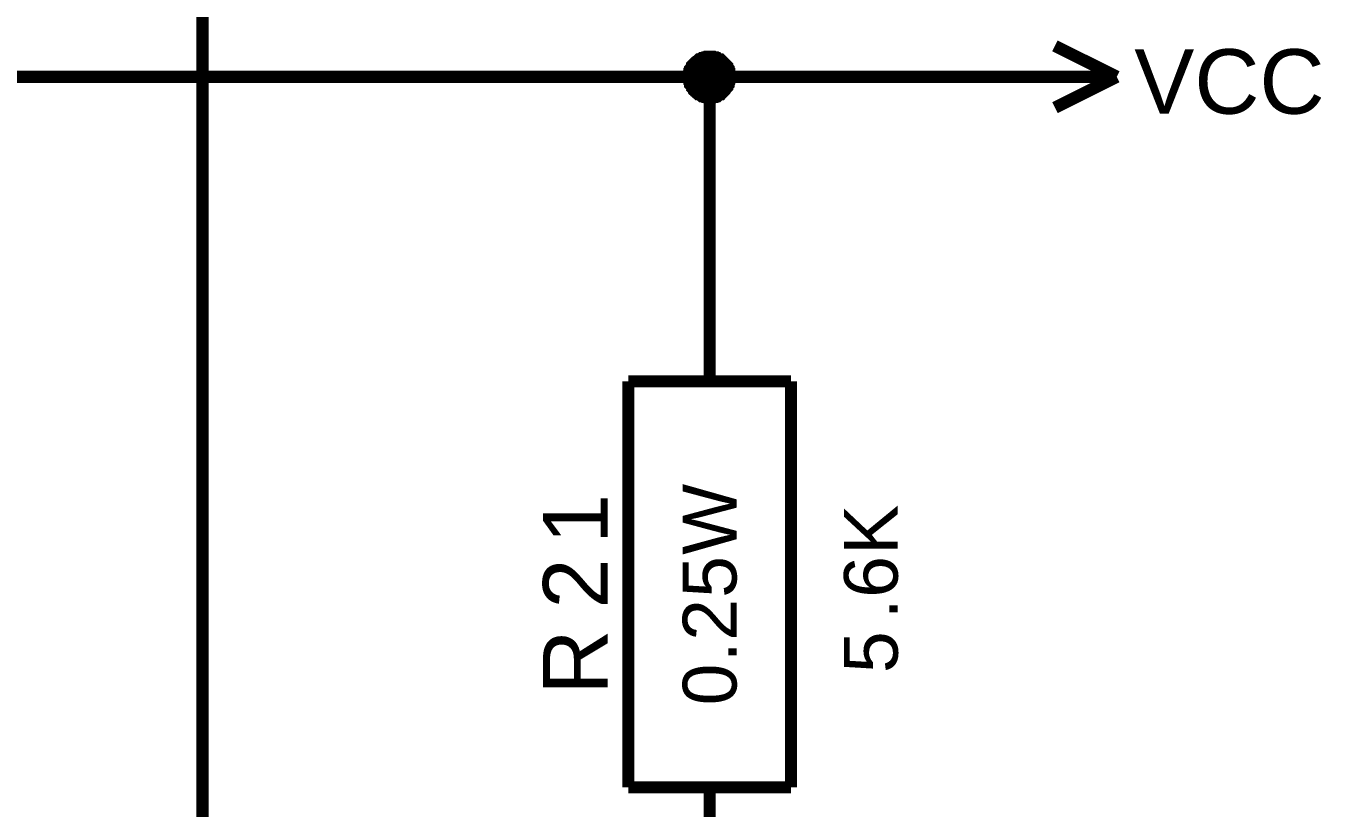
# Model space of a CAD drawing. Header units: millimetres. Extents: x -2024 to 917, y -725 to 13.
# Drawn here: x -1995.72 to -1963.82, y -664.68 to -645.41 of the extents above; entities that cross this region are included whole.
import ezdxf

# ---------------------------------------------------------------- set-up
doc = ezdxf.new("R2010")
doc.units = ezdxf.units.MM
doc.styles.get("Standard").update_dxf_attribs({"font": 'arial.ttf'})

msp = doc.modelspace()

# ---------------------------------------------------------------- linework, layer by layer
at = {"color": 7}
for points, const_width in [([(-1991.375, -629.177), (-1991.375, -671.667)], 0.3), ([(-1968.849, -646.663), (-1970.372, -645.902)], 0.3), ([(-1979.393, -646.663), (-1979.393, -646.63), (-1979.393, -646.614), (-1979.393, -646.581), (-1979.376, -646.564), (-1979.376, -646.531), (-1979.376, -646.514), (-1979.359, -646.498), (-1979.359, -646.465), (-1979.343, -646.448), (-1979.326, -646.432), (-1979.31, -646.399), (-1979.31, -646.382), (-1979.293, -646.365), (-1979.277, -646.349), (-1979.26, -646.332), (-1979.244, -646.316), (-1979.227, -646.299), (-1979.21, -646.283), (-1979.177, -646.266), (-1979.161, -646.25), (-1979.144, -646.233), (-1979.128, -646.233), (-1979.095, -646.216), (-1979.078, -646.2), (-1979.061, -646.2), (-1979.028, -646.183), (-1979.012, -646.183), (-1978.979, -646.183), (-1978.962, -646.167), (-1978.929, -646.167), (-1978.913, -646.167), (-1978.879, -646.167)], 0.3), ([(-1979.393, -646.663), (-1979.393, -646.63), (-1979.393, -646.614), (-1979.393, -646.581), (-1979.376, -646.564), (-1979.376, -646.531), (-1979.376, -646.514), (-1979.359, -646.498), (-1979.359, -646.465), (-1979.343, -646.448), (-1979.326, -646.432), (-1979.31, -646.399), (-1979.31, -646.382), (-1979.293, -646.365), (-1979.277, -646.349), (-1979.26, -646.332), (-1979.244, -646.316), (-1979.227, -646.299), (-1979.21, -646.283), (-1979.177, -646.266), (-1979.161, -646.25), (-1979.144, -646.233), (-1979.128, -646.233), (-1979.095, -646.216), (-1979.078, -646.2), (-1979.061, -646.2), (-1979.028, -646.183), (-1979.012, -646.183), (-1978.979, -646.183), (-1978.962, -646.167), (-1978.929, -646.167), (-1978.913, -646.167), (-1978.879, -646.167)], 0.3), ([(-1979.393, -646.663), (-1979.393, -646.63), (-1979.393, -646.614), (-1979.393, -646.581), (-1979.376, -646.564), (-1979.376, -646.531), (-1979.376, -646.514), (-1979.359, -646.498), (-1979.359, -646.465), (-1979.343, -646.448), (-1979.326, -646.432), (-1979.31, -646.399), (-1979.31, -646.382), (-1979.293, -646.365), (-1979.277, -646.349), (-1979.26, -646.332), (-1979.244, -646.316), (-1979.227, -646.299), (-1979.21, -646.283), (-1979.177, -646.266), (-1979.161, -646.25), (-1979.144, -646.233), (-1979.128, -646.233), (-1979.095, -646.216), (-1979.078, -646.2), (-1979.061, -646.2), (-1979.028, -646.183), (-1979.012, -646.183), (-1978.979, -646.183), (-1978.962, -646.167), (-1978.929, -646.167), (-1978.913, -646.167), (-1978.879, -646.167)], 0.3), ([(-1979.393, -646.663), (-1979.393, -646.63), (-1979.393, -646.614), (-1979.393, -646.581), (-1979.376, -646.564), (-1979.376, -646.531), (-1979.376, -646.514), (-1979.359, -646.498), (-1979.359, -646.465), (-1979.343, -646.448), (-1979.326, -646.432), (-1979.31, -646.399), (-1979.31, -646.382), (-1979.293, -646.365), (-1979.277, -646.349), (-1979.26, -646.332), (-1979.244, -646.316), (-1979.227, -646.299), (-1979.21, -646.283), (-1979.177, -646.266), (-1979.161, -646.25), (-1979.144, -646.233), (-1979.128, -646.233), (-1979.095, -646.216), (-1979.078, -646.2), (-1979.061, -646.2), (-1979.028, -646.183), (-1979.012, -646.183), (-1978.979, -646.183), (-1978.962, -646.167), (-1978.929, -646.167), (-1978.913, -646.167), (-1978.879, -646.167)], 0.3), ([(-1979.393, -646.663), (-1979.393, -646.63), (-1979.393, -646.614), (-1979.393, -646.581), (-1979.376, -646.564), (-1979.376, -646.531), (-1979.376, -646.514), (-1979.359, -646.498), (-1979.359, -646.465), (-1979.343, -646.448), (-1979.326, -646.432), (-1979.31, -646.399), (-1979.31, -646.382), (-1979.293, -646.365), (-1979.277, -646.349), (-1979.26, -646.332), (-1979.244, -646.316), (-1979.227, -646.299), (-1979.21, -646.283), (-1979.177, -646.266), (-1979.161, -646.25), (-1979.144, -646.233), (-1979.128, -646.233), (-1979.095, -646.216), (-1979.078, -646.2), (-1979.061, -646.2), (-1979.028, -646.183), (-1979.012, -646.183), (-1978.979, -646.183), (-1978.962, -646.167), (-1978.929, -646.167), (-1978.913, -646.167), (-1978.879, -646.167)], 0.0991), ([(-1979.393, -646.663), (-1979.393, -646.63), (-1979.393, -646.614), (-1979.393, -646.581), (-1979.376, -646.564), (-1979.376, -646.531), (-1979.376, -646.514), (-1979.359, -646.498), (-1979.359, -646.465), (-1979.343, -646.448), (-1979.326, -646.432), (-1979.31, -646.399), (-1979.31, -646.382), (-1979.293, -646.365), (-1979.277, -646.349), (-1979.26, -646.332), (-1979.244, -646.316), (-1979.227, -646.299), (-1979.21, -646.283), (-1979.177, -646.266), (-1979.161, -646.25), (-1979.144, -646.233), (-1979.128, -646.233), (-1979.095, -646.216), (-1979.078, -646.2), (-1979.061, -646.2), (-1979.028, -646.183), (-1979.012, -646.183), (-1978.979, -646.183), (-1978.962, -646.167), (-1978.929, -646.167), (-1978.913, -646.167), (-1978.879, -646.167)], 0.0991), ([(-1979.393, -646.663), (-1979.393, -646.63), (-1979.393, -646.614), (-1979.393, -646.581), (-1979.376, -646.564), (-1979.376, -646.531), (-1979.376, -646.514), (-1979.359, -646.498), (-1979.359, -646.465), (-1979.343, -646.448), (-1979.326, -646.432), (-1979.31, -646.399), (-1979.31, -646.382), (-1979.293, -646.365), (-1979.277, -646.349), (-1979.26, -646.332), (-1979.244, -646.316), (-1979.227, -646.299), (-1979.21, -646.283), (-1979.177, -646.266), (-1979.161, -646.25), (-1979.144, -646.233), (-1979.128, -646.233), (-1979.095, -646.216), (-1979.078, -646.2), (-1979.061, -646.2), (-1979.028, -646.183), (-1979.012, -646.183), (-1978.979, -646.183), (-1978.962, -646.167), (-1978.929, -646.167), (-1978.913, -646.167), (-1978.879, -646.167)], 0.0991), ([(-1979.393, -646.663), (-1979.393, -646.63), (-1979.393, -646.614), (-1979.393, -646.581), (-1979.376, -646.564), (-1979.376, -646.531), (-1979.376, -646.514), (-1979.359, -646.498), (-1979.359, -646.465), (-1979.343, -646.448), (-1979.326, -646.432), (-1979.31, -646.399), (-1979.31, -646.382), (-1979.293, -646.365), (-1979.277, -646.349), (-1979.26, -646.332), (-1979.244, -646.316), (-1979.227, -646.299), (-1979.21, -646.283), (-1979.177, -646.266), (-1979.161, -646.25), (-1979.144, -646.233), (-1979.128, -646.233), (-1979.095, -646.216), (-1979.078, -646.2), (-1979.061, -646.2), (-1979.028, -646.183), (-1979.012, -646.183), (-1978.979, -646.183), (-1978.962, -646.167), (-1978.929, -646.167), (-1978.913, -646.167), (-1978.879, -646.167)], 0.0991), ([(-1978.879, -646.167), (-1978.879, -646.167)], 0.3), ([(-1978.879, -646.167), (-1978.846, -646.167), (-1978.83, -646.167), (-1978.797, -646.167), (-1978.78, -646.183), (-1978.747, -646.183), (-1978.73, -646.183), (-1978.714, -646.2), (-1978.681, -646.2), (-1978.664, -646.216), (-1978.648, -646.233), (-1978.615, -646.233), (-1978.598, -646.25), (-1978.582, -646.266), (-1978.565, -646.283), (-1978.548, -646.299), (-1978.532, -646.316), (-1978.515, -646.332), (-1978.499, -646.349), (-1978.482, -646.365), (-1978.466, -646.382), (-1978.449, -646.399), (-1978.449, -646.432), (-1978.433, -646.448), (-1978.416, -646.465), (-1978.416, -646.498), (-1978.399, -646.514), (-1978.399, -646.531), (-1978.399, -646.564), (-1978.383, -646.581), (-1978.383, -646.614), (-1978.383, -646.63), (-1978.383, -646.663)], 0.3), ([(-1978.879, -646.167), (-1978.879, -646.167)], 0.3), ([(-1978.879, -646.167), (-1978.846, -646.167), (-1978.83, -646.167), (-1978.797, -646.167), (-1978.78, -646.183), (-1978.747, -646.183), (-1978.73, -646.183), (-1978.714, -646.2), (-1978.681, -646.2), (-1978.664, -646.216), (-1978.648, -646.233), (-1978.615, -646.233), (-1978.598, -646.25), (-1978.582, -646.266), (-1978.565, -646.283), (-1978.548, -646.299), (-1978.532, -646.316), (-1978.515, -646.332), (-1978.499, -646.349), (-1978.482, -646.365), (-1978.466, -646.382), (-1978.449, -646.399), (-1978.449, -646.432), (-1978.433, -646.448), (-1978.416, -646.465), (-1978.416, -646.498), (-1978.399, -646.514), (-1978.399, -646.531), (-1978.399, -646.564), (-1978.383, -646.581), (-1978.383, -646.614), (-1978.383, -646.63), (-1978.383, -646.663)], 0.3), ([(-1978.879, -646.167), (-1978.879, -646.167)], 0.3), ([(-1978.879, -646.167), (-1978.846, -646.167), (-1978.83, -646.167), (-1978.797, -646.167), (-1978.78, -646.183), (-1978.747, -646.183), (-1978.73, -646.183), (-1978.714, -646.2), (-1978.681, -646.2), (-1978.664, -646.216), (-1978.648, -646.233), (-1978.615, -646.233), (-1978.598, -646.25), (-1978.582, -646.266), (-1978.565, -646.283), (-1978.548, -646.299), (-1978.532, -646.316), (-1978.515, -646.332), (-1978.499, -646.349), (-1978.482, -646.365), (-1978.466, -646.382), (-1978.449, -646.399), (-1978.449, -646.432), (-1978.433, -646.448), (-1978.416, -646.465), (-1978.416, -646.498), (-1978.399, -646.514), (-1978.399, -646.531), (-1978.399, -646.564), (-1978.383, -646.581), (-1978.383, -646.614), (-1978.383, -646.63), (-1978.383, -646.663)], 0.3), ([(-1978.879, -646.167), (-1978.879, -646.167)], 0.3), ([(-1978.879, -646.167), (-1978.846, -646.167), (-1978.83, -646.167), (-1978.797, -646.167), (-1978.78, -646.183), (-1978.747, -646.183), (-1978.73, -646.183), (-1978.714, -646.2), (-1978.681, -646.2), (-1978.664, -646.216), (-1978.648, -646.233), (-1978.615, -646.233), (-1978.598, -646.25), (-1978.582, -646.266), (-1978.565, -646.283), (-1978.548, -646.299), (-1978.532, -646.316), (-1978.515, -646.332), (-1978.499, -646.349), (-1978.482, -646.365), (-1978.466, -646.382), (-1978.449, -646.399), (-1978.449, -646.432), (-1978.433, -646.448), (-1978.416, -646.465), (-1978.416, -646.498), (-1978.399, -646.514), (-1978.399, -646.531), (-1978.399, -646.564), (-1978.383, -646.581), (-1978.383, -646.614), (-1978.383, -646.63), (-1978.383, -646.663)], 0.3), ([(-1978.879, -646.167), (-1978.879, -646.167)], 0.0991), ([(-1978.879, -646.167), (-1978.846, -646.167), (-1978.83, -646.167), (-1978.797, -646.167), (-1978.78, -646.183), (-1978.747, -646.183), (-1978.73, -646.183), (-1978.714, -646.2), (-1978.681, -646.2), (-1978.664, -646.216), (-1978.648, -646.233), (-1978.615, -646.233), (-1978.598, -646.25), (-1978.582, -646.266), (-1978.565, -646.283), (-1978.548, -646.299), (-1978.532, -646.316), (-1978.515, -646.332), (-1978.499, -646.349), (-1978.482, -646.365), (-1978.466, -646.382), (-1978.449, -646.399), (-1978.449, -646.432), (-1978.433, -646.448), (-1978.416, -646.465), (-1978.416, -646.498), (-1978.399, -646.514), (-1978.399, -646.531), (-1978.399, -646.564), (-1978.383, -646.581), (-1978.383, -646.614), (-1978.383, -646.63), (-1978.383, -646.663)], 0.0991), ([(-1978.879, -646.167), (-1978.879, -646.167)], 0.0991), ([(-1978.879, -646.167), (-1978.846, -646.167), (-1978.83, -646.167), (-1978.797, -646.167), (-1978.78, -646.183), (-1978.747, -646.183), (-1978.73, -646.183), (-1978.714, -646.2), (-1978.681, -646.2), (-1978.664, -646.216), (-1978.648, -646.233), (-1978.615, -646.233), (-1978.598, -646.25), (-1978.582, -646.266), (-1978.565, -646.283), (-1978.548, -646.299), (-1978.532, -646.316), (-1978.515, -646.332), (-1978.499, -646.349), (-1978.482, -646.365), (-1978.466, -646.382), (-1978.449, -646.399), (-1978.449, -646.432), (-1978.433, -646.448), (-1978.416, -646.465), (-1978.416, -646.498), (-1978.399, -646.514), (-1978.399, -646.531), (-1978.399, -646.564), (-1978.383, -646.581), (-1978.383, -646.614), (-1978.383, -646.63), (-1978.383, -646.663)], 0.0991), ([(-1978.879, -646.167), (-1978.879, -646.167)], 0.0991), ([(-1978.879, -646.167), (-1978.846, -646.167), (-1978.83, -646.167), (-1978.797, -646.167), (-1978.78, -646.183), (-1978.747, -646.183), (-1978.73, -646.183), (-1978.714, -646.2), (-1978.681, -646.2), (-1978.664, -646.216), (-1978.648, -646.233), (-1978.615, -646.233), (-1978.598, -646.25), (-1978.582, -646.266), (-1978.565, -646.283), (-1978.548, -646.299), (-1978.532, -646.316), (-1978.515, -646.332), (-1978.499, -646.349), (-1978.482, -646.365), (-1978.466, -646.382), (-1978.449, -646.399), (-1978.449, -646.432), (-1978.433, -646.448), (-1978.416, -646.465), (-1978.416, -646.498), (-1978.399, -646.514), (-1978.399, -646.531), (-1978.399, -646.564), (-1978.383, -646.581), (-1978.383, -646.614), (-1978.383, -646.63), (-1978.383, -646.663)], 0.0991), ([(-1978.879, -646.167), (-1978.879, -646.167)], 0.0991), ([(-1978.879, -646.167), (-1978.846, -646.167), (-1978.83, -646.167), (-1978.797, -646.167), (-1978.78, -646.183), (-1978.747, -646.183), (-1978.73, -646.183), (-1978.714, -646.2), (-1978.681, -646.2), (-1978.664, -646.216), (-1978.648, -646.233), (-1978.615, -646.233), (-1978.598, -646.25), (-1978.582, -646.266), (-1978.565, -646.283), (-1978.548, -646.299), (-1978.532, -646.316), (-1978.515, -646.332), (-1978.499, -646.349), (-1978.482, -646.365), (-1978.466, -646.382), (-1978.449, -646.399), (-1978.449, -646.432), (-1978.433, -646.448), (-1978.416, -646.465), (-1978.416, -646.498), (-1978.399, -646.514), (-1978.399, -646.531), (-1978.399, -646.564), (-1978.383, -646.581), (-1978.383, -646.614), (-1978.383, -646.63), (-1978.383, -646.663)], 0.0991), ([(-1978.879, -646.663), (-1996.374, -646.663)], 0.3), ([(-1978.879, -647.177), (-1978.913, -647.177), (-1978.929, -647.177), (-1978.962, -647.177), (-1978.979, -647.16), (-1979.012, -647.16), (-1979.028, -647.16), (-1979.061, -647.144), (-1979.078, -647.144), (-1979.095, -647.127), (-1979.128, -647.111), (-1979.144, -647.094), (-1979.161, -647.094), (-1979.177, -647.077), (-1979.21, -647.061), (-1979.227, -647.044), (-1979.244, -647.028), (-1979.26, -647.011), (-1979.277, -646.995), (-1979.293, -646.962), (-1979.31, -646.945), (-1979.31, -646.928), (-1979.326, -646.912), (-1979.343, -646.879), (-1979.359, -646.862), (-1979.359, -646.846), (-1979.376, -646.813), (-1979.376, -646.796), (-1979.376, -646.763), (-1979.393, -646.746), (-1979.393, -646.713), (-1979.393, -646.697), (-1979.393, -646.663)], 0.3), ([(-1979.393, -646.663), (-1979.393, -646.663)], 0.3), ([(-1978.879, -647.177), (-1978.913, -647.177), (-1978.929, -647.177), (-1978.962, -647.177), (-1978.979, -647.16), (-1979.012, -647.16), (-1979.028, -647.16), (-1979.061, -647.144), (-1979.078, -647.144), (-1979.095, -647.127), (-1979.128, -647.111), (-1979.144, -647.094), (-1979.161, -647.094), (-1979.177, -647.077), (-1979.21, -647.061), (-1979.227, -647.044), (-1979.244, -647.028), (-1979.26, -647.011), (-1979.277, -646.995), (-1979.293, -646.962), (-1979.31, -646.945), (-1979.31, -646.928), (-1979.326, -646.912), (-1979.343, -646.879), (-1979.359, -646.862), (-1979.359, -646.846), (-1979.376, -646.813), (-1979.376, -646.796), (-1979.376, -646.763), (-1979.393, -646.746), (-1979.393, -646.713), (-1979.393, -646.697), (-1979.393, -646.663)], 0.3), ([(-1979.393, -646.663), (-1979.393, -646.663)], 0.3), ([(-1978.879, -647.177), (-1978.913, -647.177), (-1978.929, -647.177), (-1978.962, -647.177), (-1978.979, -647.16), (-1979.012, -647.16), (-1979.028, -647.16), (-1979.061, -647.144), (-1979.078, -647.144), (-1979.095, -647.127), (-1979.128, -647.111), (-1979.144, -647.094), (-1979.161, -647.094), (-1979.177, -647.077), (-1979.21, -647.061), (-1979.227, -647.044), (-1979.244, -647.028), (-1979.26, -647.011), (-1979.277, -646.995), (-1979.293, -646.962), (-1979.31, -646.945), (-1979.31, -646.928), (-1979.326, -646.912), (-1979.343, -646.879), (-1979.359, -646.862), (-1979.359, -646.846), (-1979.376, -646.813), (-1979.376, -646.796), (-1979.376, -646.763), (-1979.393, -646.746), (-1979.393, -646.713), (-1979.393, -646.697), (-1979.393, -646.663)], 0.3), ([(-1979.393, -646.663), (-1979.393, -646.663)], 0.3), ([(-1978.879, -647.177), (-1978.913, -647.177), (-1978.929, -647.177), (-1978.962, -647.177), (-1978.979, -647.16), (-1979.012, -647.16), (-1979.028, -647.16), (-1979.061, -647.144), (-1979.078, -647.144), (-1979.095, -647.127), (-1979.128, -647.111), (-1979.144, -647.094), (-1979.161, -647.094), (-1979.177, -647.077), (-1979.21, -647.061), (-1979.227, -647.044), (-1979.244, -647.028), (-1979.26, -647.011), (-1979.277, -646.995), (-1979.293, -646.962), (-1979.31, -646.945), (-1979.31, -646.928), (-1979.326, -646.912), (-1979.343, -646.879), (-1979.359, -646.862), (-1979.359, -646.846), (-1979.376, -646.813), (-1979.376, -646.796), (-1979.376, -646.763), (-1979.393, -646.746), (-1979.393, -646.713), (-1979.393, -646.697), (-1979.393, -646.663)], 0.3), ([(-1979.393, -646.663), (-1979.393, -646.663)], 0.3), ([(-1978.879, -647.177), (-1978.913, -647.177), (-1978.929, -647.177), (-1978.962, -647.177), (-1978.979, -647.16), (-1979.012, -647.16), (-1979.028, -647.16), (-1979.061, -647.144), (-1979.078, -647.144), (-1979.095, -647.127), (-1979.128, -647.111), (-1979.144, -647.094), (-1979.161, -647.094), (-1979.177, -647.077), (-1979.21, -647.061), (-1979.227, -647.044), (-1979.244, -647.028), (-1979.26, -647.011), (-1979.277, -646.995), (-1979.293, -646.962), (-1979.31, -646.945), (-1979.31, -646.928), (-1979.326, -646.912), (-1979.343, -646.879), (-1979.359, -646.862), (-1979.359, -646.846), (-1979.376, -646.813), (-1979.376, -646.796), (-1979.376, -646.763), (-1979.393, -646.746), (-1979.393, -646.713), (-1979.393, -646.697), (-1979.393, -646.663)], 0.0991), ([(-1979.393, -646.663), (-1979.393, -646.663)], 0.0991), ([(-1978.879, -647.177), (-1978.913, -647.177), (-1978.929, -647.177), (-1978.962, -647.177), (-1978.979, -647.16), (-1979.012, -647.16), (-1979.028, -647.16), (-1979.061, -647.144), (-1979.078, -647.144), (-1979.095, -647.127), (-1979.128, -647.111), (-1979.144, -647.094), (-1979.161, -647.094), (-1979.177, -647.077), (-1979.21, -647.061), (-1979.227, -647.044), (-1979.244, -647.028), (-1979.26, -647.011), (-1979.277, -646.995), (-1979.293, -646.962), (-1979.31, -646.945), (-1979.31, -646.928), (-1979.326, -646.912), (-1979.343, -646.879), (-1979.359, -646.862), (-1979.359, -646.846), (-1979.376, -646.813), (-1979.376, -646.796), (-1979.376, -646.763), (-1979.393, -646.746), (-1979.393, -646.713), (-1979.393, -646.697), (-1979.393, -646.663)], 0.0991), ([(-1979.393, -646.663), (-1979.393, -646.663)], 0.0991), ([(-1978.879, -647.177), (-1978.913, -647.177), (-1978.929, -647.177), (-1978.962, -647.177), (-1978.979, -647.16), (-1979.012, -647.16), (-1979.028, -647.16), (-1979.061, -647.144), (-1979.078, -647.144), (-1979.095, -647.127), (-1979.128, -647.111), (-1979.144, -647.094), (-1979.161, -647.094), (-1979.177, -647.077), (-1979.21, -647.061), (-1979.227, -647.044), (-1979.244, -647.028), (-1979.26, -647.011), (-1979.277, -646.995), (-1979.293, -646.962), (-1979.31, -646.945), (-1979.31, -646.928), (-1979.326, -646.912), (-1979.343, -646.879), (-1979.359, -646.862), (-1979.359, -646.846), (-1979.376, -646.813), (-1979.376, -646.796), (-1979.376, -646.763), (-1979.393, -646.746), (-1979.393, -646.713), (-1979.393, -646.697), (-1979.393, -646.663)], 0.0991), ([(-1979.393, -646.663), (-1979.393, -646.663)], 0.0991), ([(-1978.879, -647.177), (-1978.913, -647.177), (-1978.929, -647.177), (-1978.962, -647.177), (-1978.979, -647.16), (-1979.012, -647.16), (-1979.028, -647.16), (-1979.061, -647.144), (-1979.078, -647.144), (-1979.095, -647.127), (-1979.128, -647.111), (-1979.144, -647.094), (-1979.161, -647.094), (-1979.177, -647.077), (-1979.21, -647.061), (-1979.227, -647.044), (-1979.244, -647.028), (-1979.26, -647.011), (-1979.277, -646.995), (-1979.293, -646.962), (-1979.31, -646.945), (-1979.31, -646.928), (-1979.326, -646.912), (-1979.343, -646.879), (-1979.359, -646.862), (-1979.359, -646.846), (-1979.376, -646.813), (-1979.376, -646.796), (-1979.376, -646.763), (-1979.393, -646.746), (-1979.393, -646.713), (-1979.393, -646.697), (-1979.393, -646.663)], 0.0991), ([(-1979.393, -646.663), (-1979.393, -646.663)], 0.0991), ([(-1978.879, -651.664), (-1978.879, -646.663), (-1971.382, -646.663)], 0.3), ([(-1978.383, -646.663), (-1978.383, -646.697), (-1978.383, -646.713), (-1978.383, -646.746), (-1978.399, -646.763), (-1978.399, -646.796), (-1978.399, -646.813), (-1978.416, -646.846), (-1978.416, -646.862), (-1978.433, -646.879), (-1978.449, -646.912), (-1978.449, -646.928), (-1978.466, -646.945), (-1978.482, -646.962), (-1978.499, -646.995), (-1978.515, -647.011), (-1978.532, -647.028), (-1978.548, -647.044), (-1978.565, -647.061), (-1978.582, -647.077), (-1978.598, -647.094), (-1978.615, -647.094), (-1978.648, -647.111), (-1978.664, -647.127), (-1978.681, -647.144), (-1978.714, -647.144), (-1978.73, -647.16), (-1978.747, -647.16), (-1978.78, -647.16), (-1978.797, -647.177), (-1978.83, -647.177), (-1978.846, -647.177), (-1978.879, -647.177)], 0.3), ([(-1978.383, -646.663), (-1978.383, -646.697), (-1978.383, -646.713), (-1978.383, -646.746), (-1978.399, -646.763), (-1978.399, -646.796), (-1978.399, -646.813), (-1978.416, -646.846), (-1978.416, -646.862), (-1978.433, -646.879), (-1978.449, -646.912), (-1978.449, -646.928), (-1978.466, -646.945), (-1978.482, -646.962), (-1978.499, -646.995), (-1978.515, -647.011), (-1978.532, -647.028), (-1978.548, -647.044), (-1978.565, -647.061), (-1978.582, -647.077), (-1978.598, -647.094), (-1978.615, -647.094), (-1978.648, -647.111), (-1978.664, -647.127), (-1978.681, -647.144), (-1978.714, -647.144), (-1978.73, -647.16), (-1978.747, -647.16), (-1978.78, -647.16), (-1978.797, -647.177), (-1978.83, -647.177), (-1978.846, -647.177), (-1978.879, -647.177)], 0.3), ([(-1978.383, -646.663), (-1978.383, -646.697), (-1978.383, -646.713), (-1978.383, -646.746), (-1978.399, -646.763), (-1978.399, -646.796), (-1978.399, -646.813), (-1978.416, -646.846), (-1978.416, -646.862), (-1978.433, -646.879), (-1978.449, -646.912), (-1978.449, -646.928), (-1978.466, -646.945), (-1978.482, -646.962), (-1978.499, -646.995), (-1978.515, -647.011), (-1978.532, -647.028), (-1978.548, -647.044), (-1978.565, -647.061), (-1978.582, -647.077), (-1978.598, -647.094), (-1978.615, -647.094), (-1978.648, -647.111), (-1978.664, -647.127), (-1978.681, -647.144), (-1978.714, -647.144), (-1978.73, -647.16), (-1978.747, -647.16), (-1978.78, -647.16), (-1978.797, -647.177), (-1978.83, -647.177), (-1978.846, -647.177), (-1978.879, -647.177)], 0.3), ([(-1978.383, -646.663), (-1978.383, -646.697), (-1978.383, -646.713), (-1978.383, -646.746), (-1978.399, -646.763), (-1978.399, -646.796), (-1978.399, -646.813), (-1978.416, -646.846), (-1978.416, -646.862), (-1978.433, -646.879), (-1978.449, -646.912), (-1978.449, -646.928), (-1978.466, -646.945), (-1978.482, -646.962), (-1978.499, -646.995), (-1978.515, -647.011), (-1978.532, -647.028), (-1978.548, -647.044), (-1978.565, -647.061), (-1978.582, -647.077), (-1978.598, -647.094), (-1978.615, -647.094), (-1978.648, -647.111), (-1978.664, -647.127), (-1978.681, -647.144), (-1978.714, -647.144), (-1978.73, -647.16), (-1978.747, -647.16), (-1978.78, -647.16), (-1978.797, -647.177), (-1978.83, -647.177), (-1978.846, -647.177), (-1978.879, -647.177)], 0.3), ([(-1978.383, -646.663), (-1978.383, -646.697), (-1978.383, -646.713), (-1978.383, -646.746), (-1978.399, -646.763), (-1978.399, -646.796), (-1978.399, -646.813), (-1978.416, -646.846), (-1978.416, -646.862), (-1978.433, -646.879), (-1978.449, -646.912), (-1978.449, -646.928), (-1978.466, -646.945), (-1978.482, -646.962), (-1978.499, -646.995), (-1978.515, -647.011), (-1978.532, -647.028), (-1978.548, -647.044), (-1978.565, -647.061), (-1978.582, -647.077), (-1978.598, -647.094), (-1978.615, -647.094), (-1978.648, -647.111), (-1978.664, -647.127), (-1978.681, -647.144), (-1978.714, -647.144), (-1978.73, -647.16), (-1978.747, -647.16), (-1978.78, -647.16), (-1978.797, -647.177), (-1978.83, -647.177), (-1978.846, -647.177), (-1978.879, -647.177)], 0.0991), ([(-1978.383, -646.663), (-1978.383, -646.697), (-1978.383, -646.713), (-1978.383, -646.746), (-1978.399, -646.763), (-1978.399, -646.796), (-1978.399, -646.813), (-1978.416, -646.846), (-1978.416, -646.862), (-1978.433, -646.879), (-1978.449, -646.912), (-1978.449, -646.928), (-1978.466, -646.945), (-1978.482, -646.962), (-1978.499, -646.995), (-1978.515, -647.011), (-1978.532, -647.028), (-1978.548, -647.044), (-1978.565, -647.061), (-1978.582, -647.077), (-1978.598, -647.094), (-1978.615, -647.094), (-1978.648, -647.111), (-1978.664, -647.127), (-1978.681, -647.144), (-1978.714, -647.144), (-1978.73, -647.16), (-1978.747, -647.16), (-1978.78, -647.16), (-1978.797, -647.177), (-1978.83, -647.177), (-1978.846, -647.177), (-1978.879, -647.177)], 0.0991), ([(-1978.383, -646.663), (-1978.383, -646.697), (-1978.383, -646.713), (-1978.383, -646.746), (-1978.399, -646.763), (-1978.399, -646.796), (-1978.399, -646.813), (-1978.416, -646.846), (-1978.416, -646.862), (-1978.433, -646.879), (-1978.449, -646.912), (-1978.449, -646.928), (-1978.466, -646.945), (-1978.482, -646.962), (-1978.499, -646.995), (-1978.515, -647.011), (-1978.532, -647.028), (-1978.548, -647.044), (-1978.565, -647.061), (-1978.582, -647.077), (-1978.598, -647.094), (-1978.615, -647.094), (-1978.648, -647.111), (-1978.664, -647.127), (-1978.681, -647.144), (-1978.714, -647.144), (-1978.73, -647.16), (-1978.747, -647.16), (-1978.78, -647.16), (-1978.797, -647.177), (-1978.83, -647.177), (-1978.846, -647.177), (-1978.879, -647.177)], 0.0991), ([(-1978.383, -646.663), (-1978.383, -646.697), (-1978.383, -646.713), (-1978.383, -646.746), (-1978.399, -646.763), (-1978.399, -646.796), (-1978.399, -646.813), (-1978.416, -646.846), (-1978.416, -646.862), (-1978.433, -646.879), (-1978.449, -646.912), (-1978.449, -646.928), (-1978.466, -646.945), (-1978.482, -646.962), (-1978.499, -646.995), (-1978.515, -647.011), (-1978.532, -647.028), (-1978.548, -647.044), (-1978.565, -647.061), (-1978.582, -647.077), (-1978.598, -647.094), (-1978.615, -647.094), (-1978.648, -647.111), (-1978.664, -647.127), (-1978.681, -647.144), (-1978.714, -647.144), (-1978.73, -647.16), (-1978.747, -647.16), (-1978.78, -647.16), (-1978.797, -647.177), (-1978.83, -647.177), (-1978.846, -647.177), (-1978.879, -647.177)], 0.0991), ([(-1978.383, -646.663), (-1978.383, -646.663), (-1978.383, -646.663), (-1978.383, -646.663), (-1978.383, -646.663), (-1978.383, -646.663), (-1978.383, -646.663), (-1978.383, -646.663), (-1978.383, -646.663), (-1978.383, -646.663), (-1978.383, -646.663), (-1978.383, -646.663), (-1978.383, -646.663), (-1978.383, -646.663), (-1978.383, -646.663), (-1978.383, -646.663), (-1978.383, -646.663), (-1978.383, -646.663), (-1978.383, -646.663), (-1978.383, -646.663), (-1978.383, -646.663), (-1978.383, -646.663), (-1978.383, -646.663), (-1978.383, -646.663), (-1978.383, -646.663), (-1978.383, -646.663), (-1978.383, -646.663), (-1978.383, -646.663), (-1978.383, -646.663), (-1978.383, -646.663), (-1978.383, -646.663), (-1978.383, -646.663), (-1978.383, -646.663)], 0.3), ([(-1978.383, -646.663), (-1978.383, -646.663)], 0.3), ([(-1978.383, -646.663), (-1978.383, -646.663), (-1978.383, -646.663), (-1978.383, -646.663), (-1978.383, -646.663), (-1978.383, -646.663), (-1978.383, -646.663), (-1978.383, -646.663), (-1978.383, -646.663), (-1978.383, -646.663), (-1978.383, -646.663), (-1978.383, -646.663), (-1978.383, -646.663), (-1978.383, -646.663), (-1978.383, -646.663), (-1978.383, -646.663), (-1978.383, -646.663), (-1978.383, -646.663), (-1978.383, -646.663), (-1978.383, -646.663), (-1978.383, -646.663), (-1978.383, -646.663), (-1978.383, -646.663), (-1978.383, -646.663), (-1978.383, -646.663), (-1978.383, -646.663), (-1978.383, -646.663), (-1978.383, -646.663), (-1978.383, -646.663), (-1978.383, -646.663), (-1978.383, -646.663), (-1978.383, -646.663), (-1978.383, -646.663)], 0.3), ([(-1978.383, -646.663), (-1978.383, -646.663)], 0.3), ([(-1978.383, -646.663), (-1978.383, -646.663), (-1978.383, -646.663), (-1978.383, -646.663), (-1978.383, -646.663), (-1978.383, -646.663), (-1978.383, -646.663), (-1978.383, -646.663), (-1978.383, -646.663), (-1978.383, -646.663), (-1978.383, -646.663), (-1978.383, -646.663), (-1978.383, -646.663), (-1978.383, -646.663), (-1978.383, -646.663), (-1978.383, -646.663), (-1978.383, -646.663), (-1978.383, -646.663), (-1978.383, -646.663), (-1978.383, -646.663), (-1978.383, -646.663), (-1978.383, -646.663), (-1978.383, -646.663), (-1978.383, -646.663), (-1978.383, -646.663), (-1978.383, -646.663), (-1978.383, -646.663), (-1978.383, -646.663), (-1978.383, -646.663), (-1978.383, -646.663), (-1978.383, -646.663), (-1978.383, -646.663), (-1978.383, -646.663)], 0.3), ([(-1978.383, -646.663), (-1978.383, -646.663)], 0.3), ([(-1978.383, -646.663), (-1978.383, -646.663), (-1978.383, -646.663), (-1978.383, -646.663), (-1978.383, -646.663), (-1978.383, -646.663), (-1978.383, -646.663), (-1978.383, -646.663), (-1978.383, -646.663), (-1978.383, -646.663), (-1978.383, -646.663), (-1978.383, -646.663), (-1978.383, -646.663), (-1978.383, -646.663), (-1978.383, -646.663), (-1978.383, -646.663), (-1978.383, -646.663), (-1978.383, -646.663), (-1978.383, -646.663), (-1978.383, -646.663), (-1978.383, -646.663), (-1978.383, -646.663), (-1978.383, -646.663), (-1978.383, -646.663), (-1978.383, -646.663), (-1978.383, -646.663), (-1978.383, -646.663), (-1978.383, -646.663), (-1978.383, -646.663), (-1978.383, -646.663), (-1978.383, -646.663), (-1978.383, -646.663), (-1978.383, -646.663)], 0.3), ([(-1978.383, -646.663), (-1978.383, -646.663)], 0.3), ([(-1978.383, -646.663), (-1978.383, -646.663), (-1978.383, -646.663), (-1978.383, -646.663), (-1978.383, -646.663), (-1978.383, -646.663), (-1978.383, -646.663), (-1978.383, -646.663), (-1978.383, -646.663), (-1978.383, -646.663), (-1978.383, -646.663), (-1978.383, -646.663), (-1978.383, -646.663), (-1978.383, -646.663), (-1978.383, -646.663), (-1978.383, -646.663), (-1978.383, -646.663), (-1978.383, -646.663), (-1978.383, -646.663), (-1978.383, -646.663), (-1978.383, -646.663), (-1978.383, -646.663), (-1978.383, -646.663), (-1978.383, -646.663), (-1978.383, -646.663), (-1978.383, -646.663), (-1978.383, -646.663), (-1978.383, -646.663), (-1978.383, -646.663), (-1978.383, -646.663), (-1978.383, -646.663), (-1978.383, -646.663), (-1978.383, -646.663)], 0.0991), ([(-1978.383, -646.663), (-1978.383, -646.663)], 0.0991), ([(-1978.383, -646.663), (-1978.383, -646.663), (-1978.383, -646.663), (-1978.383, -646.663), (-1978.383, -646.663), (-1978.383, -646.663), (-1978.383, -646.663), (-1978.383, -646.663), (-1978.383, -646.663), (-1978.383, -646.663), (-1978.383, -646.663), (-1978.383, -646.663), (-1978.383, -646.663), (-1978.383, -646.663), (-1978.383, -646.663), (-1978.383, -646.663), (-1978.383, -646.663), (-1978.383, -646.663), (-1978.383, -646.663), (-1978.383, -646.663), (-1978.383, -646.663), (-1978.383, -646.663), (-1978.383, -646.663), (-1978.383, -646.663), (-1978.383, -646.663), (-1978.383, -646.663), (-1978.383, -646.663), (-1978.383, -646.663), (-1978.383, -646.663), (-1978.383, -646.663), (-1978.383, -646.663), (-1978.383, -646.663), (-1978.383, -646.663)], 0.0991), ([(-1978.383, -646.663), (-1978.383, -646.663)], 0.0991), ([(-1978.383, -646.663), (-1978.383, -646.663), (-1978.383, -646.663), (-1978.383, -646.663), (-1978.383, -646.663), (-1978.383, -646.663), (-1978.383, -646.663), (-1978.383, -646.663), (-1978.383, -646.663), (-1978.383, -646.663), (-1978.383, -646.663), (-1978.383, -646.663), (-1978.383, -646.663), (-1978.383, -646.663), (-1978.383, -646.663), (-1978.383, -646.663), (-1978.383, -646.663), (-1978.383, -646.663), (-1978.383, -646.663), (-1978.383, -646.663), (-1978.383, -646.663), (-1978.383, -646.663), (-1978.383, -646.663), (-1978.383, -646.663), (-1978.383, -646.663), (-1978.383, -646.663), (-1978.383, -646.663), (-1978.383, -646.663), (-1978.383, -646.663), (-1978.383, -646.663), (-1978.383, -646.663), (-1978.383, -646.663), (-1978.383, -646.663)], 0.0991), ([(-1978.383, -646.663), (-1978.383, -646.663)], 0.0991), ([(-1978.383, -646.663), (-1978.383, -646.663), (-1978.383, -646.663), (-1978.383, -646.663), (-1978.383, -646.663), (-1978.383, -646.663), (-1978.383, -646.663), (-1978.383, -646.663), (-1978.383, -646.663), (-1978.383, -646.663), (-1978.383, -646.663), (-1978.383, -646.663), (-1978.383, -646.663), (-1978.383, -646.663), (-1978.383, -646.663), (-1978.383, -646.663), (-1978.383, -646.663), (-1978.383, -646.663), (-1978.383, -646.663), (-1978.383, -646.663), (-1978.383, -646.663), (-1978.383, -646.663), (-1978.383, -646.663), (-1978.383, -646.663), (-1978.383, -646.663), (-1978.383, -646.663), (-1978.383, -646.663), (-1978.383, -646.663), (-1978.383, -646.663), (-1978.383, -646.663), (-1978.383, -646.663), (-1978.383, -646.663), (-1978.383, -646.663)], 0.0991), ([(-1978.383, -646.663), (-1978.383, -646.663)], 0.0991), ([(-1971.382, -646.663), (-1968.849, -646.663)], 0.3), ([(-1968.849, -646.663), (-1970.372, -647.425)], 0.3), ([(-1978.879, -654.165), (-1978.879, -651.664)], 0.3), ([(-1980.882, -654.165), (-1976.877, -654.165)], 0.3), ([(-1980.882, -664.166), (-1980.882, -654.165)], 0.3), ([(-1976.877, -664.166), (-1976.877, -654.165)], 0.3), ([(-1980.882, -664.166), (-1976.877, -664.166)], 0.3), ([(-1978.879, -664.166), (-1978.879, -666.667)], 0.3)]:
    msp.add_lwpolyline(points, dxfattribs=dict(at, const_width=const_width))
at = {"color": 7, "const_width": 0.508}
msp.add_lwpolyline([(-1979.209, -646.663, 1), (-1978.701, -646.663, 1)], format="xyb", close=True, dxfattribs=at)

# ---------------------------------------------------------------- texts
at = {"color": 7}
msp.add_text('VCC', height=1.5897, dxfattribs=at).set_placement((-1968.419, -647.574))
for s, height, p in [('W', 1.325, (-1978.217, -658.437)), ('1', 1.59, (-1981.395, -658.172)), ('K', 1.325, (-1974.245, -658.437)), ('5', 1.325, (-1978.217, -659.497)), ('6', 1.325, (-1974.245, -659.497)), ('2', 1.59, (-1981.395, -659.762)), ('2', 1.325, (-1978.217, -660.556)), ('.', 1.325, (-1974.245, -660.026)), ('R', 1.59, (-1981.395, -661.881)), ('5', 1.325, (-1974.245, -661.351)), ('.', 1.325, (-1978.217, -661.086)), ('0', 1.325, (-1978.217, -662.146))]:
    msp.add_text(s, height=height, rotation=90, dxfattribs=at).set_placement(p)

doc.saveas('drawing.dxf')
